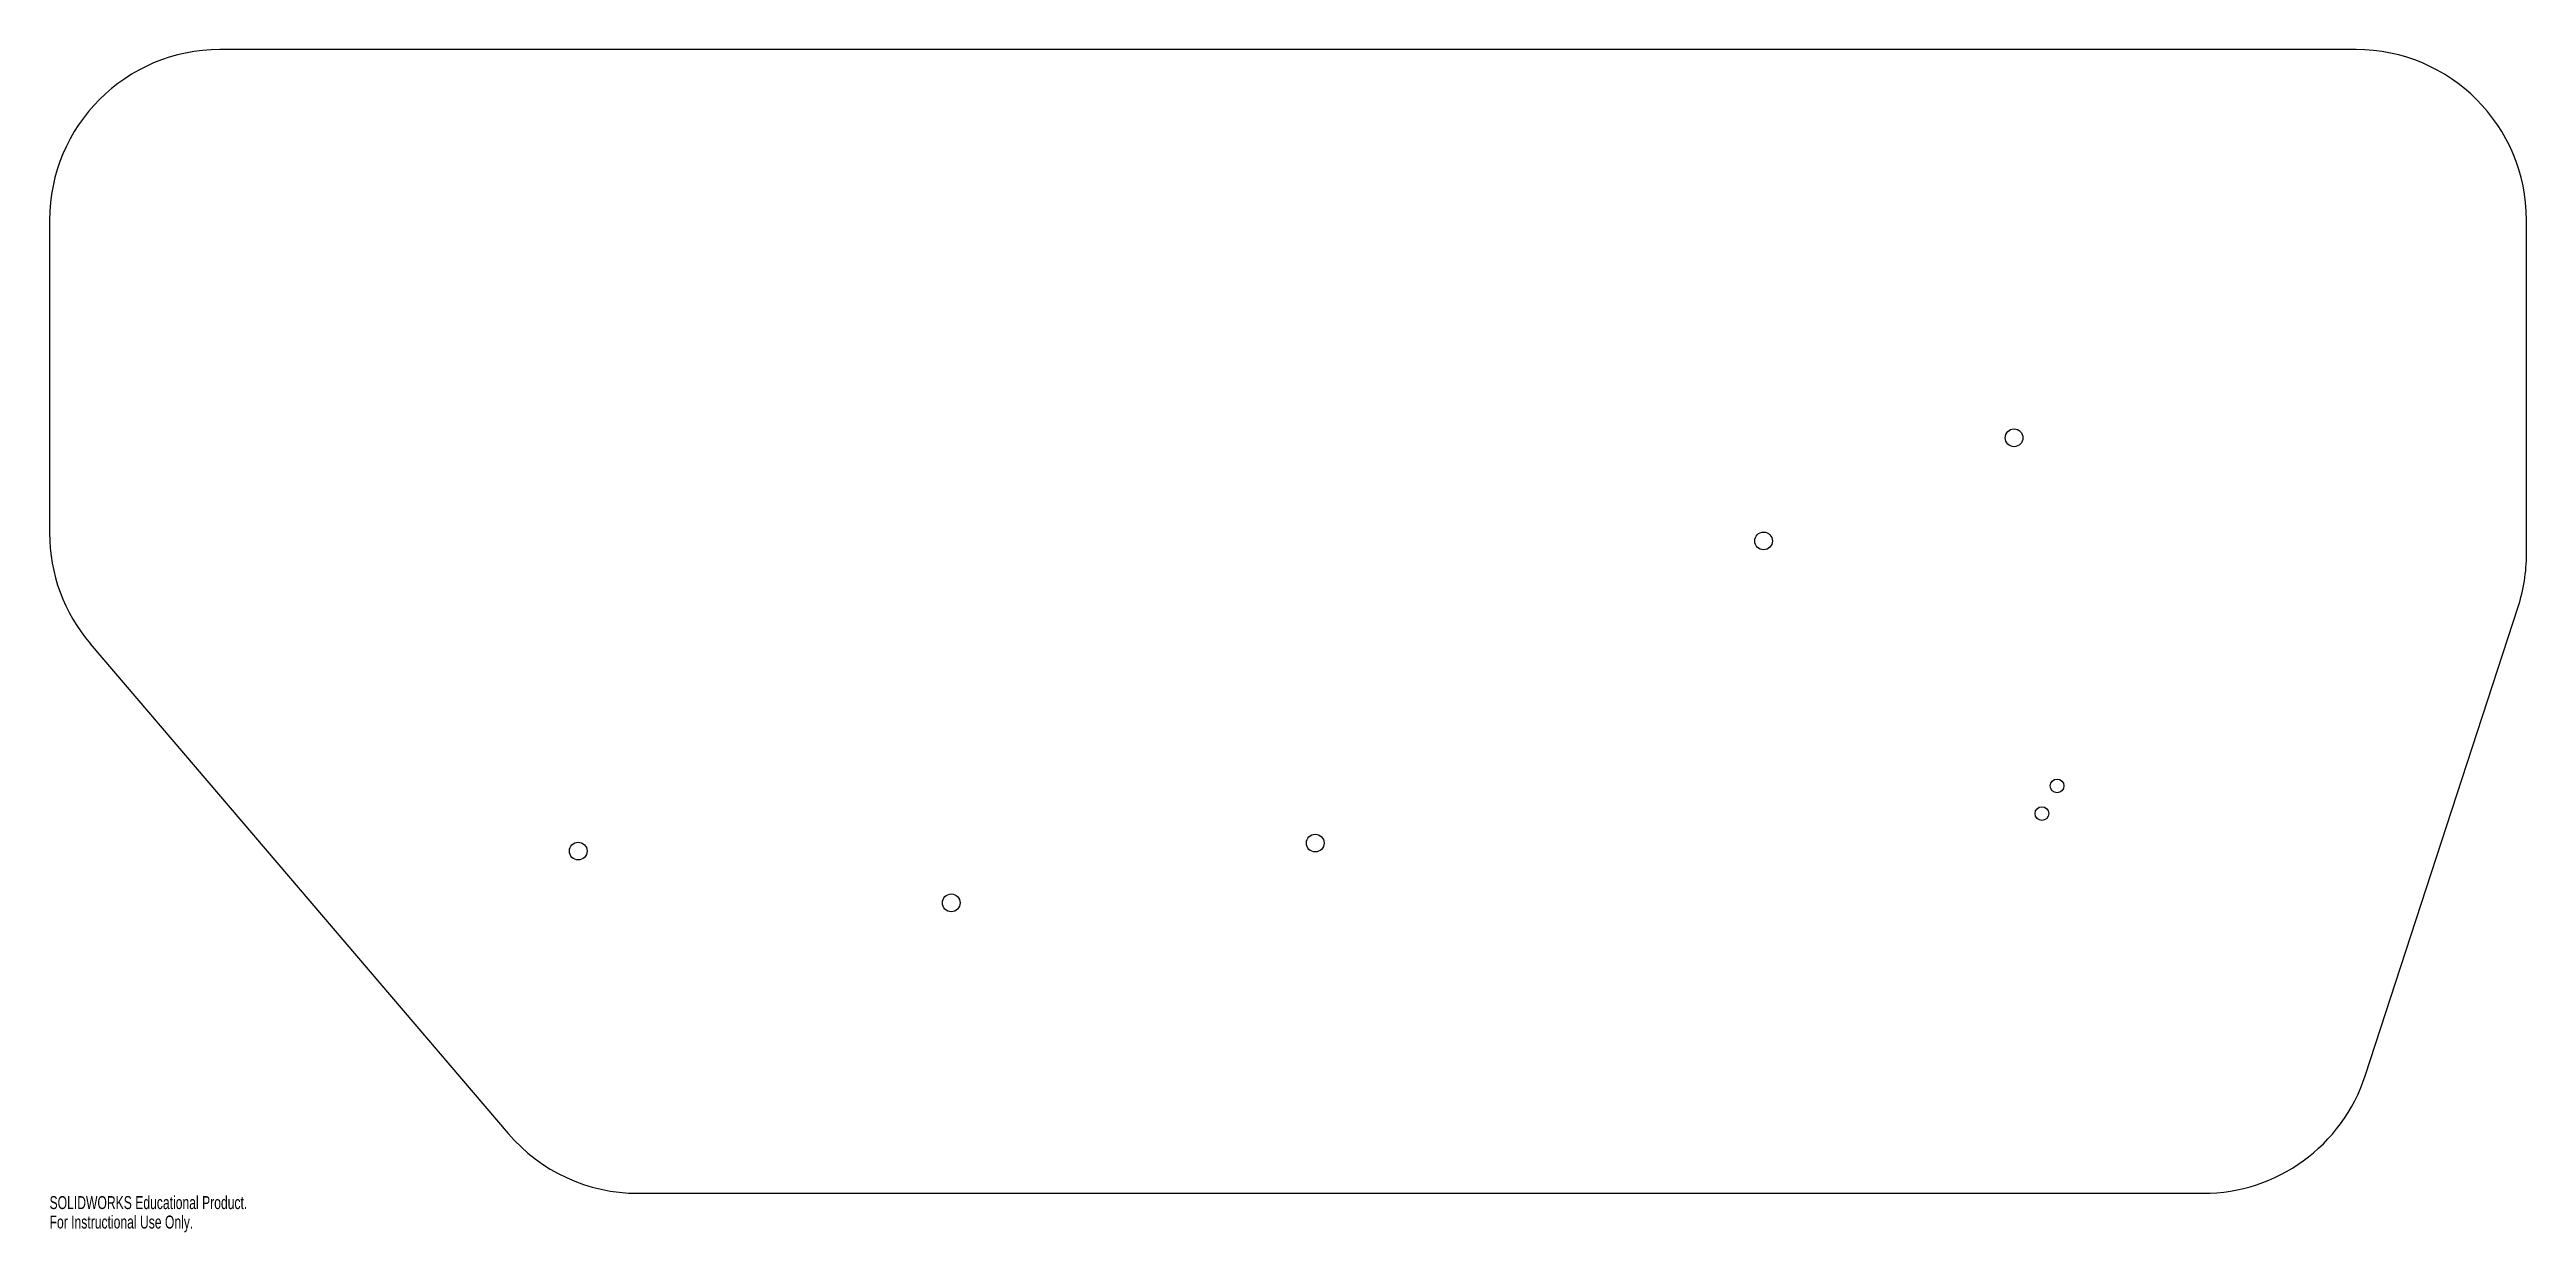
# Model space of a CAD drawing. Header units: inches. Extents: x 10.6 to 47, y 28.9 to 46.2.
import ezdxf

# ---------------------------------------------------------------- set-up
doc = ezdxf.new("R2010")
doc.units = ezdxf.units.IN
doc.header["$MEASUREMENT"] = 0
doc.styles.add('SLDTEXTSTYLE0', font='TXT', dxfattribs={"width": 0.7})

msp = doc.modelspace()

# ---------------------------------------------------------------- linework, layer by layer
at = {"color": 7, "linetype": 'Continuous', "lineweight": 25}
for p, q in [((44.468, 46.244), (13.128, 46.244)), ((10.628, 43.744), (10.628, 39.152)), ((46.968, 38.845), (46.968, 43.744)), ((44.602, 31.194), (46.844, 38.07)), ((11.226, 37.529), (17.357, 30.346)), ((19.259, 29.47), (42.225, 29.47))]:
    msp.add_line(p, q, dxfattribs=at)
for centre, radius in [((39.45, 40.55), 0.13), ((35.775, 39.037), 0.13), ((40.081, 35.445), 0.1), ((39.859, 35.039), 0.1), ((18.384, 34.489), 0.13), ((29.197, 34.606), 0.13), ((23.857, 33.73), 0.13)]:
    msp.add_circle(centre, radius, dxfattribs=at)
for centre, start, end in [((13.128, 43.744), 90, 180), ((44.468, 43.744), 0, 90), ((13.128, 39.152), 180, 220.4849), ((44.468, 38.845), 341.9396, 0), ((42.225, 31.97), 270, 341.9396), ((19.259, 31.97), 220.4849, 270)]:
    msp.add_arc(centre, 2.5, start, end, dxfattribs=at)

# ---------------------------------------------------------------- texts
at = {"color": 7, "linetype": 'Continuous', "char_height": 0.1903, "attachment_point": 1, "style": 'SLDTEXTSTYLE0'}
for s, insert in [('SOLIDWORKS Educational Product.', (10.628, 29.429)), ('For Instructional Use Only.', (10.628, 29.144))]:
    msp.add_mtext(s, dxfattribs=dict(at, insert=insert))

doc.saveas('drawing.dxf')
